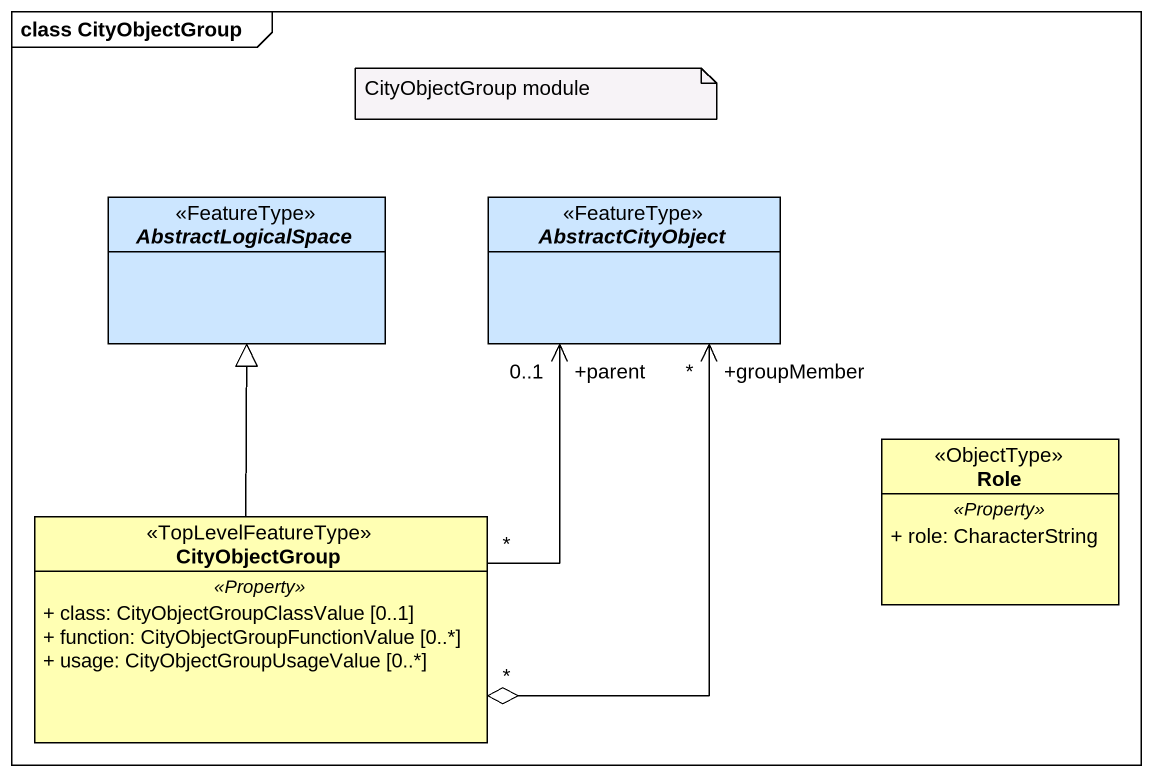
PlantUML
@startuml
mainframe class CityObjectGroup
hide circle
hide empty members
skinparam classAttributeIconSize 0
abstract class AbstractLogicalSpace <<FeatureType>> #CCE6FF
abstract class AbstractCityObject <<FeatureType>> #CCE6FF
class Role <<ObjectType>> #FFFFB3 {
  .. <<Property>> ..
  + role: CharacterString
}
class CityObjectGroup <<TopLevelFeatureType>> #FFFFB3 {
  .. <<Property>> ..
  + class: CityObjectGroupClassValue [0..1]
  + function: CityObjectGroupFunctionValue [0..*]
  + usage: CityObjectGroupUsageValue [0..*]
}
CityObjectGroup -up-|> AbstractLogicalSpace
CityObjectGroup "*" -up-> "+parent\n0..1" AbstractCityObject
CityObjectGroup "*" o-up-> "+groupMember\n*" AbstractCityObject
note as N1
  CityObjectGroup module
end note
@enduml
